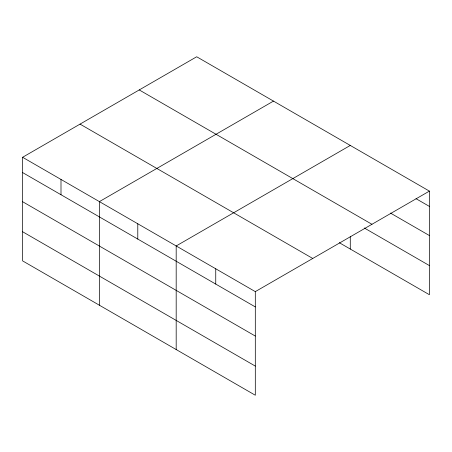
<?xml version="1.0" encoding="UTF-8"?>
<svg xmlns="http://www.w3.org/2000/svg" width="452" height="452" viewBox="0 0 452 452"><rect width="100%" height="100%" fill="white"/><g stroke="black" fill="none" stroke-linecap="round" stroke-linejoin="round"><path stroke-width="0.68" d="M255.307 336.062L255.307 291.63L22.6 157.279L22.6 260.883L255.307 395.234L255.307 336.062L22.6 201.711M339.311 242.707L429.4 294.721L429.4 191.117L196.693 56.766L22.6 157.279M273.488 101.101L99.395 201.615L99.395 305.219M350.283 145.437L176.184 245.95L176.184 349.554M255.307 291.63L429.4 191.117M416.009 198.677L429.4 206.406M390.449 213.061L429.4 235.548M139.244 89.937L371.951 224.288M364.278 227.977L429.4 265.578M80.049 124.114L312.756 258.465M22.6 172.568L255.307 306.919M22.6 231.74L255.307 366.092M350.283 236.549L350.283 249.041M215.745 268.793L215.745 284.082M137.787 223.785L137.787 239.074M60.997 179.45L60.997 194.739"/></g></svg>
